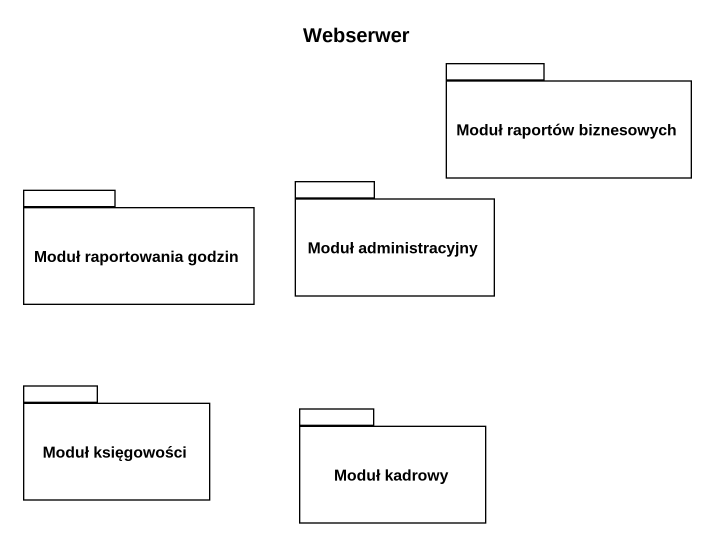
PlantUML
@startuml
title Webserwer
package "Moduł raportów biznesowych" as Moduł_raportów_biznesowych {
}
package "Moduł raportowania godzin" as Moduł_raportowania_godzin {
}
package "Moduł administracyjny" as Moduł_administracyjny {
}
package "Moduł księgowości" as Moduł_księgowości {
}
package "Moduł kadrowy" as Moduł_kadrowy {
}
@enduml
